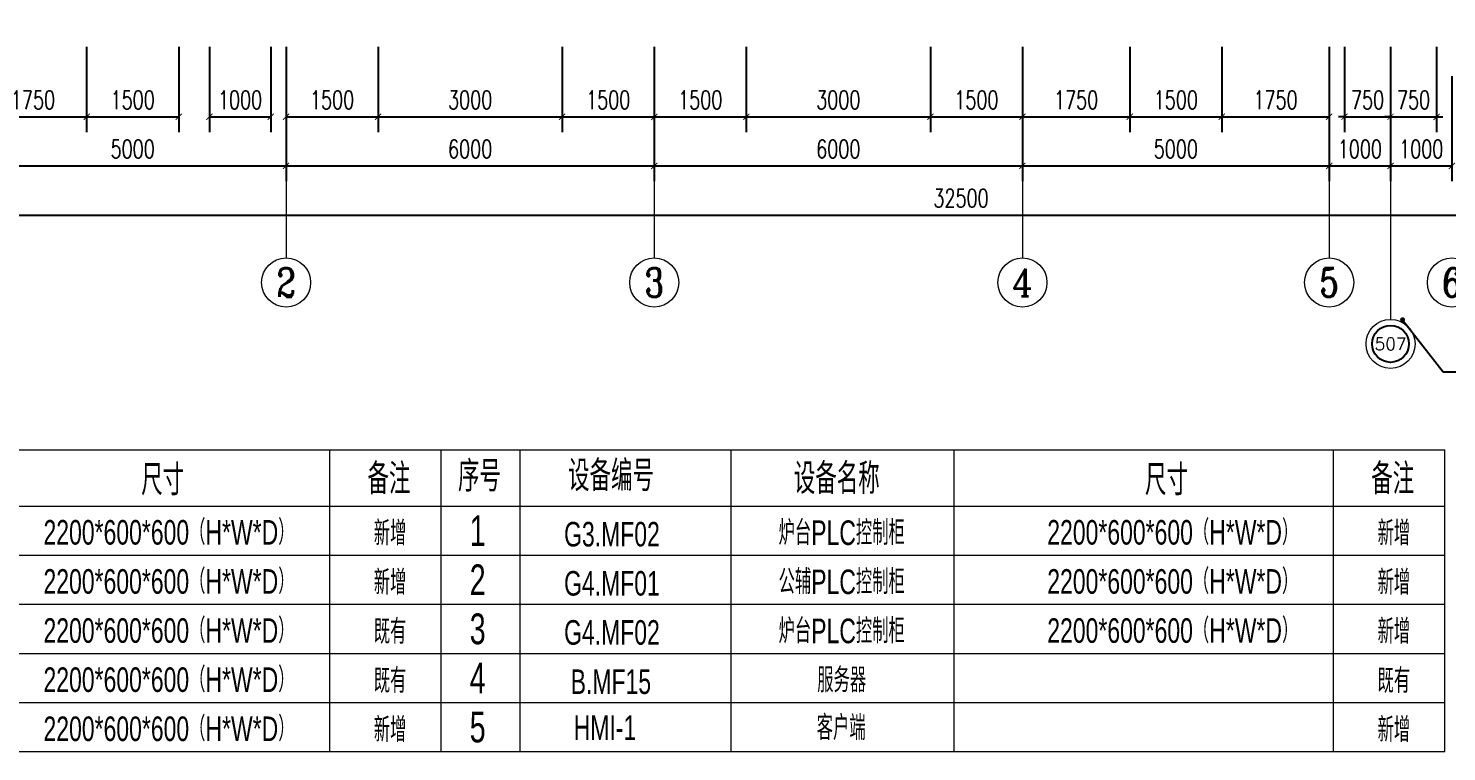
# Model space of a CAD drawing. Header units: millimetres. Extents: x -705761 to 1364679, y -410401 to 446404.
# Drawn here: x -558487 to -535373, y -208626 to -196845 of the extents above; entities that cross this region are included whole.
import ezdxf
from ezdxf.enums import TextEntityAlignment as Align

# ---------------------------------------------------------------- set-up
doc = ezdxf.new("R2010")
doc.units = ezdxf.units.MM
doc.layers.get('DEFPOINTS').update_dxf_attribs({"lineweight": 13})
for name, color, linetype, lineweight in [('AXIS', 3, 'Continuous', 13), ('AXIS_TEXT', 7, 'Continuous', 13), ('电气文字标注层', 7, 'Continuous', 30), ('电气表格', 6, 'Continuous', 18)]:
    doc.layers.add(name, color=color, linetype=linetype, lineweight=lineweight)
doc.layers.add('DIM_LEAD', color=3, linetype='Continuous')
doc.layers.add('TXT', color=7, linetype='Continuous')
doc.styles.add('_TCH_AXIS', font='complex.shx', dxfattribs={"bigfont": 'gbcbig.shx'})
doc.styles.add('_TCH_DIM_T3', font='simplex.shx', dxfattribs={"width": 0.705882, "bigfont": 'gbcbig.shx'})
doc.styles.add('COMPLEX', font='ROS.shx', dxfattribs={"width": 0.7, "bigfont": 'HzTXT.shx'})
doc.styles.add('TZML', font='BSDI_XW.shx', dxfattribs={"width": 0.7, "height": 1, "bigfont": 'BSDI_HZ.shx'})
doc.styles.add('首钢设计院H5', font='ROS.shx', dxfattribs={"width": 0.7, "height": 5, "bigfont": 'HzTXT.shx'})
doc.dimstyles.new('_TCH_ARCH&&100', dxfattribs={"dimtxt": 297.5, "dimasz": 100, "dimexe": 250, "dimexo": 300, "dimgap": 100, "dimtad": 1, "dimdec": 0, "dimzin": 0, "dimdsep": 46, "dimtxsty": '_TCH_DIM_T3', "dimblk": 'ARCHTICK', "dimcen": 0.09, "dimclrt": 7, "dimazin": 2, "dimtfac": 1, "dimtdec": 0, "dimtix": 1, "dimtmove": 2, "dimatfit": 3, "dimfxl": 1, "dimtolj": 1, "dimtzin": 0, "dimarcsym": 0})

# ---------------------------------------------------------------- blocks, each defined once
blk = doc.blocks.new('_ARCHTICK')
at = {"color": 0, "linetype": 'ByBlock', "const_width": 0.15}
blk.add_lwpolyline([(-0.5, -0.5), (0.5, 0.5)], dxfattribs=at)
blk = doc.blocks.new('*D550')
at = {"layer": 'AXIS', "color": 0, "lineweight": -2, "transparency": 16777216}
for p, q in [((11380, 5296), (11380, 3906)), ((13130, 5296), (13130, 3906)), ((11380, 4156), (13130, 4156))]:
    blk.add_line(p, q, dxfattribs=at)
at = {"layer": 'DEFPOINTS', "color": 0, "transparency": 16777216}
for p in [(11380, 5596), (13130, 5596), (13130, 4156)]:
    blk.add_point(p, dxfattribs=at)
at = {"layer": 'AXIS', "color": 0, "lineweight": -2, "transparency": 16777216, "xscale": 100, "yscale": 100, "zscale": 100, "rotation": 180}
blk.add_blockref('_ARCHTICK', (11380, 4156), dxfattribs=at)
at = {"layer": 'AXIS', "color": 0, "lineweight": -2, "transparency": 16777216, "xscale": 100, "yscale": 100, "zscale": 100}
blk.add_blockref('_ARCHTICK', (13130, 4156), dxfattribs=at)
at = {"layer": 'AXIS', "color": 7, "transparency": 16777216, "insert": (12255, 4431), "char_height": 297.5, "attachment_point": 5, "style": '_TCH_DIM_T3'}
blk.add_mtext('\\A1;1750', dxfattribs=at)
blk = doc.blocks.new('*D551')
at = {"layer": 'AXIS', "color": 0, "lineweight": -2, "transparency": 16777216}
for p, q in [((13130, 5296), (13130, 3906)), ((14630, 5296), (14630, 3906)), ((13130, 4156), (14630, 4156))]:
    blk.add_line(p, q, dxfattribs=at)
at = {"layer": 'DEFPOINTS', "color": 0, "transparency": 16777216}
for p in [(13130, 5596), (14630, 5596), (14630, 4156)]:
    blk.add_point(p, dxfattribs=at)
at = {"layer": 'AXIS', "color": 0, "lineweight": -2, "transparency": 16777216, "xscale": 100, "yscale": 100, "zscale": 100, "rotation": 180}
blk.add_blockref('_ARCHTICK', (13130, 4156), dxfattribs=at)
at = {"layer": 'AXIS', "color": 0, "lineweight": -2, "transparency": 16777216, "xscale": 100, "yscale": 100, "zscale": 100}
blk.add_blockref('_ARCHTICK', (14630, 4156), dxfattribs=at)
at = {"layer": 'AXIS', "color": 7, "transparency": 16777216, "insert": (13880, 4431), "char_height": 297.5, "attachment_point": 5, "style": '_TCH_DIM_T3'}
blk.add_mtext('\\A1;1500', dxfattribs=at)
blk = doc.blocks.new('*D552')
at = {"layer": 'AXIS', "color": 0, "lineweight": -2, "transparency": 16777216}
for p, q in [((15130, 5296), (15130, 3906)), ((16130, 5296), (16130, 3906)), ((15130, 4156), (16130, 4156))]:
    blk.add_line(p, q, dxfattribs=at)
at = {"layer": 'DEFPOINTS', "color": 0, "transparency": 16777216}
for p in [(15130, 5596), (16130, 5596), (16130, 4156)]:
    blk.add_point(p, dxfattribs=at)
at = {"layer": 'AXIS', "color": 0, "lineweight": -2, "transparency": 16777216, "xscale": 100, "yscale": 100, "zscale": 100, "rotation": 180}
blk.add_blockref('_ARCHTICK', (15130, 4156), dxfattribs=at)
at = {"layer": 'AXIS', "color": 0, "lineweight": -2, "transparency": 16777216, "xscale": 100, "yscale": 100, "zscale": 100}
blk.add_blockref('_ARCHTICK', (16130, 4156), dxfattribs=at)
at = {"layer": 'AXIS', "color": 7, "transparency": 16777216, "insert": (15630, 4431), "char_height": 297.5, "attachment_point": 5, "style": '_TCH_DIM_T3'}
blk.add_mtext('\\A1;1000', dxfattribs=at)
blk = doc.blocks.new('*D553')
at = {"layer": 'AXIS', "color": 0, "lineweight": -2, "transparency": 16777216}
for p, q in [((16380, 5296), (16380, 3906)), ((17880, 5296), (17880, 3906)), ((16380, 4156), (17880, 4156))]:
    blk.add_line(p, q, dxfattribs=at)
at = {"layer": 'DEFPOINTS', "color": 0, "transparency": 16777216}
for p in [(16380, 5596), (17880, 5596), (17880, 4156)]:
    blk.add_point(p, dxfattribs=at)
at = {"layer": 'AXIS', "color": 0, "lineweight": -2, "transparency": 16777216, "xscale": 100, "yscale": 100, "zscale": 100, "rotation": 180}
blk.add_blockref('_ARCHTICK', (16380, 4156), dxfattribs=at)
at = {"layer": 'AXIS', "color": 0, "lineweight": -2, "transparency": 16777216, "xscale": 100, "yscale": 100, "zscale": 100}
blk.add_blockref('_ARCHTICK', (17880, 4156), dxfattribs=at)
at = {"layer": 'AXIS', "color": 7, "transparency": 16777216, "insert": (17130, 4431), "char_height": 297.5, "attachment_point": 5, "style": '_TCH_DIM_T3'}
blk.add_mtext('\\A1;1500', dxfattribs=at)
blk = doc.blocks.new('*D554')
at = {"layer": 'AXIS', "color": 0, "lineweight": -2, "transparency": 16777216}
for p, q in [((17880, 5296), (17880, 3906)), ((20880, 5296), (20880, 3906)), ((17880, 4156), (20880, 4156))]:
    blk.add_line(p, q, dxfattribs=at)
at = {"layer": 'DEFPOINTS', "color": 0, "transparency": 16777216}
for p in [(17880, 5596), (20880, 5596), (20880, 4156)]:
    blk.add_point(p, dxfattribs=at)
at = {"layer": 'AXIS', "color": 0, "lineweight": -2, "transparency": 16777216, "xscale": 100, "yscale": 100, "zscale": 100, "rotation": 180}
blk.add_blockref('_ARCHTICK', (17880, 4156), dxfattribs=at)
at = {"layer": 'AXIS', "color": 0, "lineweight": -2, "transparency": 16777216, "xscale": 100, "yscale": 100, "zscale": 100}
blk.add_blockref('_ARCHTICK', (20880, 4156), dxfattribs=at)
at = {"layer": 'AXIS', "color": 7, "transparency": 16777216, "insert": (19380, 4431), "char_height": 297.5, "attachment_point": 5, "style": '_TCH_DIM_T3'}
blk.add_mtext('\\A1;3000', dxfattribs=at)
blk = doc.blocks.new('*D555')
at = {"layer": 'AXIS', "color": 0, "lineweight": -2, "transparency": 16777216}
for p, q in [((20880, 5296), (20880, 3906)), ((22380, 5296), (22380, 3906)), ((20880, 4156), (22380, 4156))]:
    blk.add_line(p, q, dxfattribs=at)
at = {"layer": 'DEFPOINTS', "color": 0, "transparency": 16777216}
for p in [(20880, 5596), (22380, 5596), (22380, 4156)]:
    blk.add_point(p, dxfattribs=at)
at = {"layer": 'AXIS', "color": 0, "lineweight": -2, "transparency": 16777216, "xscale": 100, "yscale": 100, "zscale": 100, "rotation": 180}
blk.add_blockref('_ARCHTICK', (20880, 4156), dxfattribs=at)
at = {"layer": 'AXIS', "color": 0, "lineweight": -2, "transparency": 16777216, "xscale": 100, "yscale": 100, "zscale": 100}
blk.add_blockref('_ARCHTICK', (22380, 4156), dxfattribs=at)
at = {"layer": 'AXIS', "color": 7, "transparency": 16777216, "insert": (21630, 4431), "char_height": 297.5, "attachment_point": 5, "style": '_TCH_DIM_T3'}
blk.add_mtext('\\A1;1500', dxfattribs=at)
blk = doc.blocks.new('*D556')
at = {"layer": 'AXIS', "color": 0, "lineweight": -2, "transparency": 16777216}
for p, q in [((22380, 5296), (22380, 3906)), ((23880, 5296), (23880, 3906)), ((22380, 4156), (23880, 4156))]:
    blk.add_line(p, q, dxfattribs=at)
at = {"layer": 'DEFPOINTS', "color": 0, "transparency": 16777216}
for p in [(22380, 5596), (23880, 5596), (23880, 4156)]:
    blk.add_point(p, dxfattribs=at)
at = {"layer": 'AXIS', "color": 0, "lineweight": -2, "transparency": 16777216, "xscale": 100, "yscale": 100, "zscale": 100, "rotation": 180}
blk.add_blockref('_ARCHTICK', (22380, 4156), dxfattribs=at)
at = {"layer": 'AXIS', "color": 0, "lineweight": -2, "transparency": 16777216, "xscale": 100, "yscale": 100, "zscale": 100}
blk.add_blockref('_ARCHTICK', (23880, 4156), dxfattribs=at)
at = {"layer": 'AXIS', "color": 7, "transparency": 16777216, "insert": (23130, 4431), "char_height": 297.5, "attachment_point": 5, "style": '_TCH_DIM_T3'}
blk.add_mtext('\\A1;1500', dxfattribs=at)
blk = doc.blocks.new('*D557')
at = {"layer": 'AXIS', "color": 0, "lineweight": -2, "transparency": 16777216}
for p, q in [((23880, 5296), (23880, 3906)), ((26880, 5296), (26880, 3906)), ((23880, 4156), (26880, 4156))]:
    blk.add_line(p, q, dxfattribs=at)
at = {"layer": 'DEFPOINTS', "color": 0, "transparency": 16777216}
for p in [(23880, 5596), (26880, 5596), (26880, 4156)]:
    blk.add_point(p, dxfattribs=at)
at = {"layer": 'AXIS', "color": 0, "lineweight": -2, "transparency": 16777216, "xscale": 100, "yscale": 100, "zscale": 100, "rotation": 180}
blk.add_blockref('_ARCHTICK', (23880, 4156), dxfattribs=at)
at = {"layer": 'AXIS', "color": 0, "lineweight": -2, "transparency": 16777216, "xscale": 100, "yscale": 100, "zscale": 100}
blk.add_blockref('_ARCHTICK', (26880, 4156), dxfattribs=at)
at = {"layer": 'AXIS', "color": 7, "transparency": 16777216, "insert": (25380, 4431), "char_height": 297.5, "attachment_point": 5, "style": '_TCH_DIM_T3'}
blk.add_mtext('\\A1;3000', dxfattribs=at)
blk = doc.blocks.new('*D558')
at = {"layer": 'AXIS', "color": 0, "lineweight": -2, "transparency": 16777216}
for p, q in [((26880, 5296), (26880, 3906)), ((28380, 5296), (28380, 3906)), ((26880, 4156), (28380, 4156))]:
    blk.add_line(p, q, dxfattribs=at)
at = {"layer": 'DEFPOINTS', "color": 0, "transparency": 16777216}
for p in [(26880, 5596), (28380, 5596), (28380, 4156)]:
    blk.add_point(p, dxfattribs=at)
at = {"layer": 'AXIS', "color": 0, "lineweight": -2, "transparency": 16777216, "xscale": 100, "yscale": 100, "zscale": 100, "rotation": 180}
blk.add_blockref('_ARCHTICK', (26880, 4156), dxfattribs=at)
at = {"layer": 'AXIS', "color": 0, "lineweight": -2, "transparency": 16777216, "xscale": 100, "yscale": 100, "zscale": 100}
blk.add_blockref('_ARCHTICK', (28380, 4156), dxfattribs=at)
at = {"layer": 'AXIS', "color": 7, "transparency": 16777216, "insert": (27630, 4431), "char_height": 297.5, "attachment_point": 5, "style": '_TCH_DIM_T3'}
blk.add_mtext('\\A1;1500', dxfattribs=at)
blk = doc.blocks.new('*D559')
at = {"layer": 'AXIS', "color": 0, "lineweight": -2, "transparency": 16777216}
for p, q in [((28380, 5296), (28380, 3906)), ((30130, 5296), (30130, 3906)), ((28380, 4156), (30130, 4156))]:
    blk.add_line(p, q, dxfattribs=at)
at = {"layer": 'DEFPOINTS', "color": 0, "transparency": 16777216}
for p in [(28380, 5596), (30130, 5596), (30130, 4156)]:
    blk.add_point(p, dxfattribs=at)
at = {"layer": 'AXIS', "color": 0, "lineweight": -2, "transparency": 16777216, "xscale": 100, "yscale": 100, "zscale": 100, "rotation": 180}
blk.add_blockref('_ARCHTICK', (28380, 4156), dxfattribs=at)
at = {"layer": 'AXIS', "color": 0, "lineweight": -2, "transparency": 16777216, "xscale": 100, "yscale": 100, "zscale": 100}
blk.add_blockref('_ARCHTICK', (30130, 4156), dxfattribs=at)
at = {"layer": 'AXIS', "color": 7, "transparency": 16777216, "insert": (29255, 4431), "char_height": 297.5, "attachment_point": 5, "style": '_TCH_DIM_T3'}
blk.add_mtext('\\A1;1750', dxfattribs=at)
blk = doc.blocks.new('*D560')
at = {"layer": 'AXIS', "color": 0, "lineweight": -2, "transparency": 16777216}
for p, q in [((30130, 5296), (30130, 3906)), ((31630, 5296), (31630, 3906)), ((30130, 4156), (31630, 4156))]:
    blk.add_line(p, q, dxfattribs=at)
at = {"layer": 'DEFPOINTS', "color": 0, "transparency": 16777216}
for p in [(30130, 5596), (31630, 5596), (31630, 4156)]:
    blk.add_point(p, dxfattribs=at)
at = {"layer": 'AXIS', "color": 0, "lineweight": -2, "transparency": 16777216, "xscale": 100, "yscale": 100, "zscale": 100, "rotation": 180}
blk.add_blockref('_ARCHTICK', (30130, 4156), dxfattribs=at)
at = {"layer": 'AXIS', "color": 0, "lineweight": -2, "transparency": 16777216, "xscale": 100, "yscale": 100, "zscale": 100}
blk.add_blockref('_ARCHTICK', (31630, 4156), dxfattribs=at)
at = {"layer": 'AXIS', "color": 7, "transparency": 16777216, "insert": (30880, 4431), "char_height": 297.5, "attachment_point": 5, "style": '_TCH_DIM_T3'}
blk.add_mtext('\\A1;1500', dxfattribs=at)
blk = doc.blocks.new('*D561')
at = {"layer": 'AXIS', "color": 0, "lineweight": -2, "transparency": 16777216}
for p, q in [((31630, 5296), (31630, 3906)), ((33380, 5296), (33380, 3906)), ((31630, 4156), (33380, 4156))]:
    blk.add_line(p, q, dxfattribs=at)
at = {"layer": 'DEFPOINTS', "color": 0, "transparency": 16777216}
for p in [(31630, 5596), (33380, 5596), (33380, 4156)]:
    blk.add_point(p, dxfattribs=at)
at = {"layer": 'AXIS', "color": 0, "lineweight": -2, "transparency": 16777216, "xscale": 100, "yscale": 100, "zscale": 100, "rotation": 180}
blk.add_blockref('_ARCHTICK', (31630, 4156), dxfattribs=at)
at = {"layer": 'AXIS', "color": 0, "lineweight": -2, "transparency": 16777216, "xscale": 100, "yscale": 100, "zscale": 100}
blk.add_blockref('_ARCHTICK', (33380, 4156), dxfattribs=at)
at = {"layer": 'AXIS', "color": 7, "transparency": 16777216, "insert": (32505, 4431), "char_height": 297.5, "attachment_point": 5, "style": '_TCH_DIM_T3'}
blk.add_mtext('\\A1;1750', dxfattribs=at)
blk = doc.blocks.new('*D562')
at = {"layer": 'AXIS', "color": 0, "lineweight": -2, "transparency": 16777216}
for p, q in [((33630, 5296), (33630, 3906)), ((34380, 5296), (34380, 3906)), ((33630, 4156), (33530, 4156)), ((33630, 4156), (34380, 4156)), ((34380, 4156), (34480, 4156))]:
    blk.add_line(p, q, dxfattribs=at)
at = {"layer": 'DEFPOINTS', "color": 0, "transparency": 16777216}
for p in [(33630, 5596), (34380, 5596), (34380, 4156)]:
    blk.add_point(p, dxfattribs=at)
at = {"layer": 'AXIS', "color": 0, "lineweight": -2, "transparency": 16777216, "xscale": 100, "yscale": 100, "zscale": 100}
blk.add_blockref('_ARCHTICK', (33630, 4156), dxfattribs=at)
at = {"layer": 'AXIS', "color": 0, "lineweight": -2, "transparency": 16777216, "xscale": 100, "yscale": 100, "zscale": 100, "rotation": 180}
blk.add_blockref('_ARCHTICK', (34380, 4156), dxfattribs=at)
at = {"layer": 'AXIS', "color": 7, "transparency": 16777216, "insert": (34005, 4431), "char_height": 297.5, "attachment_point": 5, "style": '_TCH_DIM_T3'}
blk.add_mtext('\\A1;750', dxfattribs=at)
blk = doc.blocks.new('*D563')
at = {"layer": 'AXIS', "color": 0, "lineweight": -2, "transparency": 16777216}
for p, q in [((34380, 5296), (34380, 3906)), ((35130, 5296), (35130, 3906)), ((34380, 4156), (34280, 4156)), ((34380, 4156), (35130, 4156)), ((35130, 4156), (35230, 4156))]:
    blk.add_line(p, q, dxfattribs=at)
at = {"layer": 'DEFPOINTS', "color": 0, "transparency": 16777216}
for p in [(34380, 5596), (35130, 5596), (35130, 4156)]:
    blk.add_point(p, dxfattribs=at)
at = {"layer": 'AXIS', "color": 0, "lineweight": -2, "transparency": 16777216, "xscale": 100, "yscale": 100, "zscale": 100}
blk.add_blockref('_ARCHTICK', (34380, 4156), dxfattribs=at)
at = {"layer": 'AXIS', "color": 0, "lineweight": -2, "transparency": 16777216, "xscale": 100, "yscale": 100, "zscale": 100, "rotation": 180}
blk.add_blockref('_ARCHTICK', (35130, 4156), dxfattribs=at)
at = {"layer": 'AXIS', "color": 7, "transparency": 16777216, "insert": (34755, 4431), "char_height": 297.5, "attachment_point": 5, "style": '_TCH_DIM_T3'}
blk.add_mtext('\\A1;750', dxfattribs=at)
blk = doc.blocks.new('*D570')
at = {"layer": 'AXIS', "color": 0, "lineweight": -2, "transparency": 16777216}
for p, q in [((11380, 4818), (11380, 3106)), ((16380, 4818), (16380, 3106)), ((11380, 3356), (16380, 3356))]:
    blk.add_line(p, q, dxfattribs=at)
at = {"layer": 'DEFPOINTS', "color": 0, "transparency": 16777216}
for p in [(11380, 5118), (16380, 5118), (16380, 3356)]:
    blk.add_point(p, dxfattribs=at)
at = {"layer": 'AXIS', "color": 0, "lineweight": -2, "transparency": 16777216, "xscale": 100, "yscale": 100, "zscale": 100, "rotation": 180}
blk.add_blockref('_ARCHTICK', (11380, 3356), dxfattribs=at)
at = {"layer": 'AXIS', "color": 0, "lineweight": -2, "transparency": 16777216, "xscale": 100, "yscale": 100, "zscale": 100}
blk.add_blockref('_ARCHTICK', (16380, 3356), dxfattribs=at)
at = {"layer": 'AXIS', "color": 7, "transparency": 16777216, "insert": (13880, 3631), "char_height": 297.5, "attachment_point": 5, "style": '_TCH_DIM_T3'}
blk.add_mtext('\\A1;5000', dxfattribs=at)
blk = doc.blocks.new('*D571')
at = {"layer": 'AXIS', "color": 0, "lineweight": -2, "transparency": 16777216}
for p, q in [((16380, 4818), (16380, 3106)), ((22380, 4818), (22380, 3106)), ((16380, 3356), (22380, 3356))]:
    blk.add_line(p, q, dxfattribs=at)
at = {"layer": 'DEFPOINTS', "color": 0, "transparency": 16777216}
for p in [(16380, 5118), (22380, 5118), (22380, 3356)]:
    blk.add_point(p, dxfattribs=at)
at = {"layer": 'AXIS', "color": 0, "lineweight": -2, "transparency": 16777216, "xscale": 100, "yscale": 100, "zscale": 100, "rotation": 180}
blk.add_blockref('_ARCHTICK', (16380, 3356), dxfattribs=at)
at = {"layer": 'AXIS', "color": 0, "lineweight": -2, "transparency": 16777216, "xscale": 100, "yscale": 100, "zscale": 100}
blk.add_blockref('_ARCHTICK', (22380, 3356), dxfattribs=at)
at = {"layer": 'AXIS', "color": 7, "transparency": 16777216, "insert": (19380, 3631), "char_height": 297.5, "attachment_point": 5, "style": '_TCH_DIM_T3'}
blk.add_mtext('\\A1;6000', dxfattribs=at)
blk = doc.blocks.new('*D572')
at = {"layer": 'AXIS', "color": 0, "lineweight": -2, "transparency": 16777216}
for p, q in [((22380, 4818), (22380, 3106)), ((28380, 4818), (28380, 3106)), ((22380, 3356), (28380, 3356))]:
    blk.add_line(p, q, dxfattribs=at)
at = {"layer": 'DEFPOINTS', "color": 0, "transparency": 16777216}
for p in [(22380, 5118), (28380, 5118), (28380, 3356)]:
    blk.add_point(p, dxfattribs=at)
at = {"layer": 'AXIS', "color": 0, "lineweight": -2, "transparency": 16777216, "xscale": 100, "yscale": 100, "zscale": 100, "rotation": 180}
blk.add_blockref('_ARCHTICK', (22380, 3356), dxfattribs=at)
at = {"layer": 'AXIS', "color": 0, "lineweight": -2, "transparency": 16777216, "xscale": 100, "yscale": 100, "zscale": 100}
blk.add_blockref('_ARCHTICK', (28380, 3356), dxfattribs=at)
at = {"layer": 'AXIS', "color": 7, "transparency": 16777216, "insert": (25380, 3631), "char_height": 297.5, "attachment_point": 5, "style": '_TCH_DIM_T3'}
blk.add_mtext('\\A1;6000', dxfattribs=at)
blk = doc.blocks.new('*D573')
at = {"layer": 'AXIS', "color": 0, "lineweight": -2, "transparency": 16777216}
for p, q in [((28380, 4818), (28380, 3106)), ((33380, 4818), (33380, 3106)), ((28380, 3356), (33380, 3356))]:
    blk.add_line(p, q, dxfattribs=at)
at = {"layer": 'DEFPOINTS', "color": 0, "transparency": 16777216}
for p in [(28380, 5118), (33380, 5118), (33380, 3356)]:
    blk.add_point(p, dxfattribs=at)
at = {"layer": 'AXIS', "color": 0, "lineweight": -2, "transparency": 16777216, "xscale": 100, "yscale": 100, "zscale": 100, "rotation": 180}
blk.add_blockref('_ARCHTICK', (28380, 3356), dxfattribs=at)
at = {"layer": 'AXIS', "color": 0, "lineweight": -2, "transparency": 16777216, "xscale": 100, "yscale": 100, "zscale": 100}
blk.add_blockref('_ARCHTICK', (33380, 3356), dxfattribs=at)
at = {"layer": 'AXIS', "color": 7, "transparency": 16777216, "insert": (30880, 3631), "char_height": 297.5, "attachment_point": 5, "style": '_TCH_DIM_T3'}
blk.add_mtext('\\A1;5000', dxfattribs=at)
blk = doc.blocks.new('*D574')
at = {"layer": 'AXIS', "color": 0, "lineweight": -2, "transparency": 16777216}
for p, q in [((33380, 4818), (33380, 3106)), ((34380, 4818), (34380, 3106)), ((33380, 3356), (34380, 3356))]:
    blk.add_line(p, q, dxfattribs=at)
at = {"layer": 'DEFPOINTS', "color": 0, "transparency": 16777216}
for p in [(33380, 5118), (34380, 5118), (34380, 3356)]:
    blk.add_point(p, dxfattribs=at)
at = {"layer": 'AXIS', "color": 0, "lineweight": -2, "transparency": 16777216, "xscale": 100, "yscale": 100, "zscale": 100, "rotation": 180}
blk.add_blockref('_ARCHTICK', (33380, 3356), dxfattribs=at)
at = {"layer": 'AXIS', "color": 0, "lineweight": -2, "transparency": 16777216, "xscale": 100, "yscale": 100, "zscale": 100}
blk.add_blockref('_ARCHTICK', (34380, 3356), dxfattribs=at)
at = {"layer": 'AXIS', "color": 7, "transparency": 16777216, "insert": (33880, 3631), "char_height": 297.5, "attachment_point": 5, "style": '_TCH_DIM_T3'}
blk.add_mtext('\\A1;1000', dxfattribs=at)
blk = doc.blocks.new('*D575')
at = {"layer": 'AXIS', "color": 0, "lineweight": -2, "transparency": 16777216}
for p, q in [((34380, 4818), (34380, 3106)), ((35380, 4818), (35380, 3106)), ((34380, 3356), (35380, 3356))]:
    blk.add_line(p, q, dxfattribs=at)
at = {"layer": 'DEFPOINTS', "color": 0, "transparency": 16777216}
for p in [(34380, 5118), (35380, 5118), (35380, 3356)]:
    blk.add_point(p, dxfattribs=at)
at = {"layer": 'AXIS', "color": 0, "lineweight": -2, "transparency": 16777216, "xscale": 100, "yscale": 100, "zscale": 100, "rotation": 180}
blk.add_blockref('_ARCHTICK', (34380, 3356), dxfattribs=at)
at = {"layer": 'AXIS', "color": 0, "lineweight": -2, "transparency": 16777216, "xscale": 100, "yscale": 100, "zscale": 100}
blk.add_blockref('_ARCHTICK', (35380, 3356), dxfattribs=at)
at = {"layer": 'AXIS', "color": 7, "transparency": 16777216, "insert": (34880, 3631), "char_height": 297.5, "attachment_point": 5, "style": '_TCH_DIM_T3'}
blk.add_mtext('\\A1;1000', dxfattribs=at)
blk = doc.blocks.new('*D577')
at = {"layer": 'AXIS', "color": 0, "lineweight": -2, "transparency": 16777216}
for p, q in [((11130, 4818), (11130, 2306)), ((43630, 4818), (43630, 2306)), ((11130, 2556), (43630, 2556))]:
    blk.add_line(p, q, dxfattribs=at)
at = {"layer": 'DEFPOINTS', "color": 0, "transparency": 16777216}
for p in [(11130, 5118), (43630, 5118), (43630, 2556)]:
    blk.add_point(p, dxfattribs=at)
at = {"layer": 'AXIS', "color": 0, "lineweight": -2, "transparency": 16777216, "xscale": 100, "yscale": 100, "zscale": 100, "rotation": 180}
blk.add_blockref('_ARCHTICK', (11130, 2556), dxfattribs=at)
at = {"layer": 'AXIS', "color": 0, "lineweight": -2, "transparency": 16777216, "xscale": 100, "yscale": 100, "zscale": 100}
blk.add_blockref('_ARCHTICK', (43630, 2556), dxfattribs=at)
at = {"layer": 'AXIS', "color": 7, "transparency": 16777216, "insert": (27380, 2831), "char_height": 297.5, "attachment_point": 5, "style": '_TCH_DIM_T3'}
blk.add_mtext('\\A1;32500', dxfattribs=at)
blk = doc.blocks.new('_AXISO')
blk.add_circle((0, 0), 0.5)
at = {"layer": 'AXIS_TEXT', "style": 'COMPLEX', "width": 1.470588}
blk.add_attdef('A', text='', height=0.56, dxfattribs=at).set_placement((0.25, -0.28), (0.25, -0.28), align=Align.FIT)
blk = doc.blocks.new('A$C77BD2ED1')
blk.add_circle((34380.3, 456), 300)
at = {"layer": 'AXIS'}
for p, q in [((16380.3, 5117.7), (16380.3, 1856)), ((22380.3, 5117.7), (22380.3, 1856)), ((28380.3, 5117.7), (28380.3, 1856)), ((33380.3, 5117.7), (33380.3, 1856)), ((34380.3, 5117.7), (34380.3, 856))]:
    blk.add_line(p, q, dxfattribs=at)
blk.add_circle((34380.3, 456), 400, dxfattribs=at)
at = {"layer": 'DIM_LEAD'}
for p, q in [((34576.1, 850.5), (35235.3, 0)), ((35235.3, 0), (36994.6, 0))]:
    blk.add_line(p, q, dxfattribs=at)
at = {"layer": 'DIM_LEAD', "const_width": 40}
blk.add_lwpolyline([(34563.8, 866.3, 1), (34588.3, 834.7, 1)], format="xyb", close=True, dxfattribs=at)
at = {"layer": 'AXIS'}
ref = blk.add_blockref('_AXISO', (16380.3, 1456), dxfattribs=dict(at, xscale=800, yscale=800, zscale=800))
ref.add_attrib('A', '2', dxfattribs={"layer": 'AXIS_TEXT', "height": 465.9, "style": '_TCH_AXIS'}).set_placement((16224.9, 1223), (16535.6, 1223), align=Align.FIT)
ref = blk.add_blockref('_AXISO', (22380.3, 1456), dxfattribs=dict(at, xscale=800, yscale=800, zscale=800))
ref.add_attrib('A', '3', dxfattribs={"layer": 'AXIS_TEXT', "height": 465.9, "style": '_TCH_AXIS'}).set_placement((22224.9, 1223), (22535.6, 1223), align=Align.FIT)
ref = blk.add_blockref('_AXISO', (28380.3, 1456), dxfattribs=dict(at, xscale=800, yscale=800, zscale=800))
ref.add_attrib('A', '4', dxfattribs={"layer": 'AXIS_TEXT', "height": 445.4, "style": '_TCH_AXIS'}).set_placement((28210.6, 1233.3), (28550, 1233.3), align=Align.FIT)
ref = blk.add_blockref('_AXISO', (33380.3, 1456), dxfattribs=dict(at, xscale=800, yscale=800, zscale=800))
ref.add_attrib('A', '5', dxfattribs={"layer": 'AXIS_TEXT', "height": 465.9, "style": '_TCH_AXIS'}).set_placement((33224.9, 1223), (33535.6, 1223), align=Align.FIT)
ref = blk.add_blockref('_AXISO', (35380.3, 1456), dxfattribs=dict(at, xscale=800, yscale=800, zscale=800))
ref.add_attrib('A', '6', dxfattribs={"layer": 'AXIS_TEXT', "height": 465.9, "style": '_TCH_AXIS'}).set_placement((35224.9, 1223), (35535.6, 1223), align=Align.FIT)
at = {"layer": 'AXIS_TEXT', "style": '_TCH_AXIS'}
blk.add_text('507', height=202.97, dxfattribs=at).set_placement((34119.3, 354.5), (34641.2, 354.5), align=Align.FIT)
at = {"layer": 'AXIS'}
for p1, p2, distance, picture, middle in [((11380.3, 5596.1), (13130.3, 5596.1), -1440.1, '*D550', (12255.3, 4431)), ((13130.3, 5596.1), (14630.3, 5596.1), -1440.1, '*D551', (13880.3, 4431)), ((15130.3, 5596.1), (16130.3, 5596.1), -1440.1, '*D552', (15630.3, 4431)), ((16380.3, 5596.1), (17880.3, 5596.1), -1440.1, '*D553', (17130.3, 4431)), ((17880.3, 5596.1), (20880.3, 5596.1), -1440.1, '*D554', (19380.3, 4431)), ((20880.3, 5596.1), (22380.3, 5596.1), -1440.1, '*D555', (21630.3, 4431)), ((22380.3, 5596.1), (23880.3, 5596.1), -1440.1, '*D556', (23130.3, 4431)), ((23880.3, 5596.1), (26880.3, 5596.1), -1440.1, '*D557', (25380.3, 4431)), ((26880.3, 5596.1), (28380.3, 5596.1), -1440.1, '*D558', (27630.3, 4431)), ((28380.3, 5596.1), (30130.3, 5596.1), -1440.1, '*D559', (29255.3, 4431)), ((30130.3, 5596.1), (31630.3, 5596.1), -1440.1, '*D560', (30880.3, 4431)), ((31630.3, 5596.1), (33380.3, 5596.1), -1440.1, '*D561', (32505.3, 4431)), ((33630.3, 5596.1), (34380.3, 5596.1), -1440.1, '*D562', (34005.3, 4431)), ((34380.3, 5596.1), (35130.3, 5596.1), -1440.1, '*D563', (34755.3, 4431)), ((11130.3, 5117.7), (43630.3, 5117.7), -2561.7, '*D577', (27380.3, 2831)), ((11380.3, 5117.7), (16380.3, 5117.7), -1761.7, '*D570', (13880.3, 3631)), ((16380.3, 5117.7), (22380.3, 5117.7), -1761.7, '*D571', (19380.3, 3631)), ((22380.3, 5117.7), (28380.3, 5117.7), -1761.7, '*D572', (25380.3, 3631)), ((28380.3, 5117.7), (33380.3, 5117.7), -1761.7, '*D573', (30880.3, 3631)), ((33380.3, 5117.7), (34380.3, 5117.7), -1761.7, '*D574', (33880.3, 3631)), ((34380.3, 5117.7), (35380.3, 5117.7), -1761.7, '*D575', (34880.3, 3631))]:
    dim = blk.add_aligned_dim(p1=p1, p2=p2, distance=distance, dimstyle='_TCH_ARCH&&100', dxfattribs=at)
    dim.commit()
    dim.dimension.update_dxf_attribs({"geometry": picture, "text_midpoint": middle})

msp = doc.modelspace()

# ---------------------------------------------------------------- linework, layer by layer
at = {"layer": '电气表格'}
for p, q in [((-568119.91, -203707.61), (-551760.99, -203707.61)), ((-553574.47, -208625.95), (-553574.47, -203707.61)), ((-551760.99, -208625.95), (-551760.99, -203707.61)), ((-551760.99, -203707.61), (-535402.07, -203707.61)), ((-551760.99, -208625.95), (-551760.99, -203707.61)), ((-550474.42, -208625.95), (-550474.42, -203707.61)), ((-547031.62, -208625.95), (-547031.62, -203707.61)), ((-543397.82, -208625.95), (-543397.82, -203707.61)), ((-537215.55, -208625.95), (-537215.55, -203707.61)), ((-535402.07, -208625.95), (-535402.07, -203707.61)), ((-568119.91, -204625.95), (-551760.99, -204625.95)), ((-551760.99, -204625.95), (-535402.07, -204625.95)), ((-568119.91, -205425.95), (-551760.99, -205425.95)), ((-551760.99, -205425.95), (-535402.07, -205425.95)), ((-568119.91, -206225.95), (-551760.99, -206225.95)), ((-551760.99, -206225.95), (-535402.07, -206225.95)), ((-568119.91, -207025.95), (-551760.99, -207025.95)), ((-551760.99, -207025.95), (-535402.07, -207025.95)), ((-568119.91, -207825.95), (-551760.99, -207825.95)), ((-551760.99, -207825.95), (-535402.07, -207825.95)), ((-568119.91, -208625.95), (-551760.99, -208625.95)), ((-551760.99, -208625.95), (-535402.07, -208625.95))]:
    msp.add_line(p, q, dxfattribs=at)

# ---------------------------------------------------------------- block references
msp.add_blockref('A$C77BD2ED1', (-570667.37, -202441.33))

# ---------------------------------------------------------------- texts
at = {"layer": 'TXT', "color": 3, "linetype": 'ByBlock', "lineweight": 35, "style": 'TZML', "width": 0.7}
for s, p in [('2200*600*600（H*W*D）', (-556195.16, -205053.78)), ('新增', (-552592.21, -205069.82)), ('G3.MF02', (-548976.41, -205084.55)), ('炉台PLC控制柜', (-545231.82, -205060.07)), ('2200*600*600（H*W*D）', (-539836.24, -205053.78)), ('新增', (-536233.29, -205069.82)), ('2200*600*600（H*W*D）', (-556195.16, -205853.78)), ('新增', (-552592.21, -205869.82)), ('G4.MF01', (-548976.41, -205884.55)), ('公辅PLC控制柜', (-545231.82, -205860.07)), ('2200*600*600（H*W*D）', (-539836.24, -205853.78)), ('新增', (-536233.29, -205869.82)), ('2200*600*600（H*W*D）', (-556195.16, -206653.78)), ('2200*600*600（H*W*D）', (-539836.24, -206653.78)), ('既有', (-552592.21, -206669.82)), ('G4.MF02', (-548976.41, -206684.55)), ('炉台PLC控制柜', (-545231.82, -206660.07)), ('新增', (-536233.29, -206669.82)), ('2200*600*600（H*W*D）', (-556195.16, -207453.78)), ('既有', (-552592.21, -207469.82)), ('B.MF15', (-548993.73, -207486.92)), ('服务器', (-545231.82, -207460.07)), ('既有', (-536233.29, -207469.82)), ('2200*600*600（H*W*D）', (-556195.16, -208253.78)), ('客户端', (-545240.64, -208236.45)), ('新增', (-552592.21, -208269.82)), ('HMI-1', (-549090.66, -208236.45)), ('新增', (-536233.29, -208269.82))]:
    msp.add_text(s, height=400, dxfattribs=at).set_placement(p, align=Align.MIDDLE_CENTER)
at = {"layer": '电气文字标注层', "color": 3, "linetype": 'Continuous', "lineweight": 30, "style": '首钢设计院H5', "width": 0.7}
for s, p in [('序号', (-551135.41, -203889.64)), ('设备编号', (-548991.38, -203882.54)), ('尺寸', (-556298.28, -203949.96)), ('备注', (-552610.85, -203933.13)), ('设备名称', (-545312.16, -203928.53)), ('尺寸', (-539939.36, -203949.96)), ('备注', (-536251.93, -203933.13))]:
    msp.add_text(s, height=500, dxfattribs=at).set_placement(p, align=Align.TOP_CENTER)
for s, p in [('1', (-551164.81, -205025.91)), ('2', (-551164.81, -205825.91)), ('3', (-551164.81, -206625.91)), ('4', (-551164.81, -207425.91)), ('5', (-551164.81, -208225.91))]:
    msp.add_text(s, height=500, dxfattribs=at).set_placement(p, align=Align.MIDDLE_CENTER)

doc.saveas('drawing.dxf')
